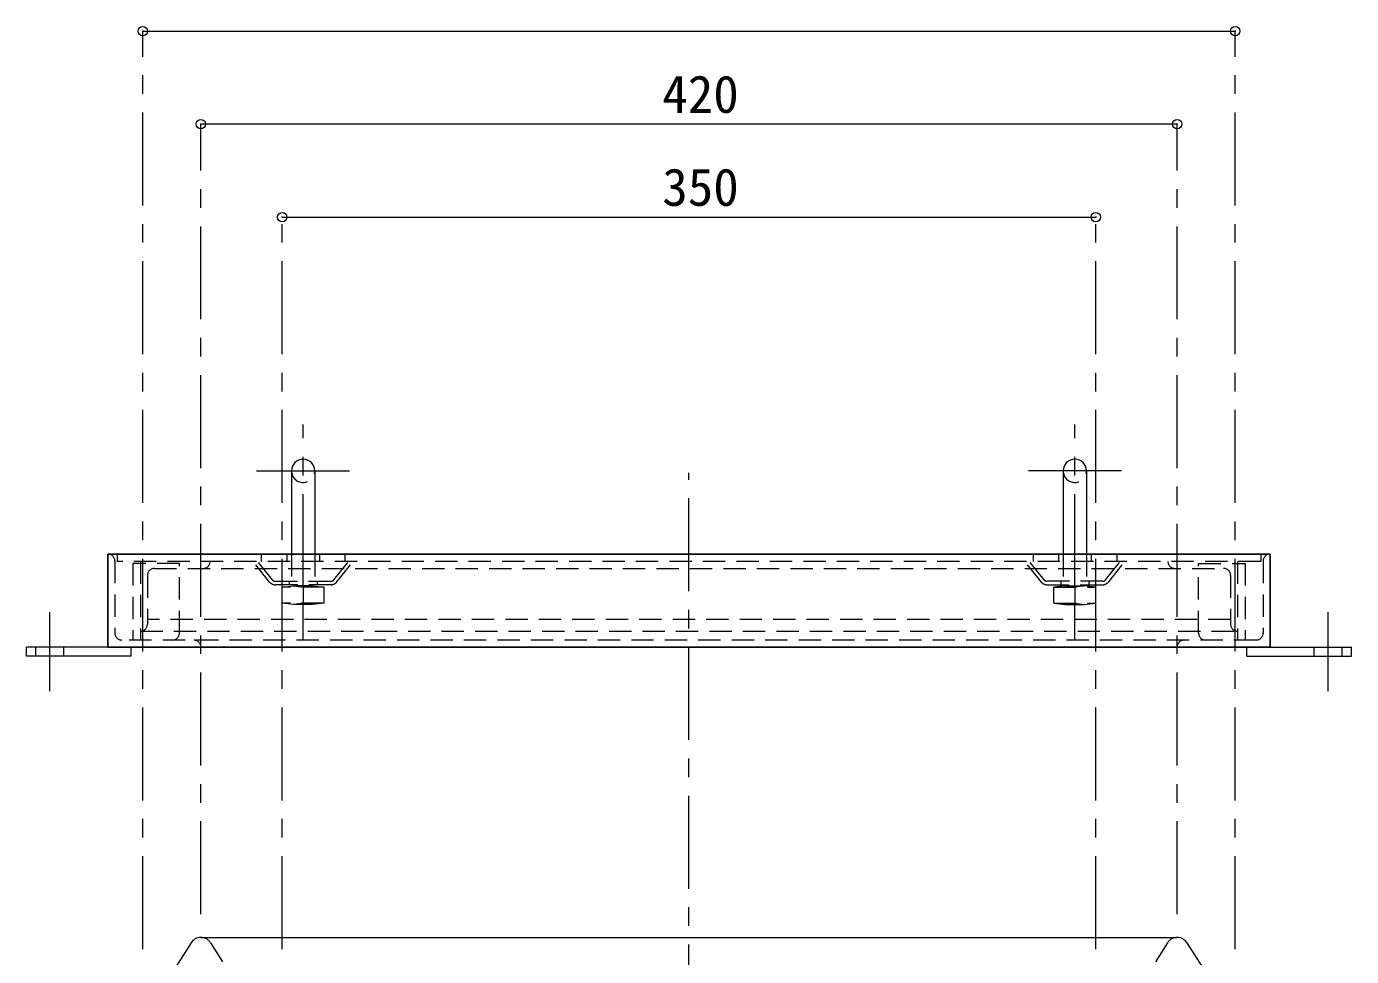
# Model space of a CAD drawing. Units: millimetres at full size, sheet at 1:8. Extents: x -1698 to 1542, y -1117 to 1131.
# Drawn here: x 22 to 592, y -376 to 24 of the extents above; entities that cross this region are included whole.
import ezdxf
from ezdxf.enums import TextEntityAlignment as Align

# ---------------------------------------------------------------- set-up
doc = ezdxf.new("R2010")
doc.units = ezdxf.units.MM
doc.header["$LTSCALE"] = 8
doc.header["$PDMODE"] = 32
doc.header["$PDSIZE"] = 4
doc.linetypes.add('CHAIN1', pattern=[8, 5, -1, 1, -1])
doc.linetypes.add('DASHED1', pattern=[1.8, 1.2, -0.6])
doc.layers.add('0-0_ﾚｲﾔ1', color=4, linetype='Continuous', lineweight=9)
doc.styles.add('ＭＳ ゴシック', font='')
doc.styles.get('ＭＳ ゴシック').set_extended_font_data('MS Gothic')

msp = doc.modelspace()

# ---------------------------------------------------------------- linework, layer by layer
at = {"layer": '0-0_ﾚｲﾔ1'}
for p, q in [((71.589, 22.305), (541.589, 22.305)), ((516.589, -17.695), (96.589, -17.695)), ((131.589, -57.695), (481.589, -57.695)), ((135.589, -166.895), (135.589, -202.695)), ((145.589, -166.895), (145.589, -202.695)), ((467.589, -166.895), (467.589, -202.695)), ((477.589, -166.895), (477.589, -202.695)), ((56.589, -242.695), (21.589, -242.695)), ((21.589, -246.695), (21.589, -242.695)), ((66.589, -246.695), (66.589, -242.695)), ((546.589, -246.695), (546.589, -242.695)), ((556.589, -242.695), (591.589, -242.695)), ((591.589, -246.695), (591.589, -242.695)), ((66.589, -246.695), (21.589, -246.695)), ((546.589, -246.695), (591.589, -246.695))]:
    msp.add_line(p, q, dxfattribs=at)
at = {"layer": '0-0_ﾚｲﾔ1', "linetype": 'CHAIN1'}
for p, q in [((71.589, -372.695), (71.589, 22.305)), ((541.589, -372.695), (541.589, 22.305)), ((96.589, -357.695), (96.589, -17.695)), ((516.589, -357.695), (516.589, -17.695)), ((131.589, -372.695), (131.589, -57.695)), ((481.589, -372.695), (481.589, -57.695)), ((140.589, -216.895), (140.589, -146.895)), ((472.589, -216.895), (472.589, -146.895)), ((120.589, -166.895), (160.589, -166.895)), ((306.589, -922.695), (306.589, -167.695)), ((492.589, -166.895), (452.589, -166.895)), ((31.589, -261.695), (31.589, -227.695)), ((140.589, -239.395), (140.589, -223.895)), ((472.589, -239.395), (472.589, -223.895)), ((581.589, -261.695), (581.589, -227.695))]:
    msp.add_line(p, q, dxfattribs=at)
at = {"layer": '0-0_ﾚｲﾔ1', "color": 5, "lineweight": 25}
for p, q in [((56.589, -242.695), (56.589, -202.695)), ((556.589, -202.695), (56.589, -202.695)), ((556.589, -242.695), (556.589, -202.695)), ((56.589, -242.695), (556.589, -242.695))]:
    msp.add_line(p, q, dxfattribs=at)
at = {"layer": '0-0_ﾚｲﾔ1', "linetype": 'DASHED1'}
for p, q in [((60.589, -202.695), (60.589, -205.895)), ((122.589, -202.695), (122.589, -205.895)), ((133.589, -202.695), (133.589, -205.895)), ((135.589, -202.695), (135.589, -216.495)), ((145.589, -202.695), (145.589, -216.495)), ((147.589, -202.695), (147.589, -205.895)), ((158.589, -202.695), (158.589, -205.895)), ((454.589, -202.695), (454.589, -205.895)), ((465.589, -202.695), (465.589, -205.895)), ((467.589, -202.695), (467.589, -216.495)), ((477.589, -202.695), (477.589, -216.495)), ((479.589, -202.695), (479.589, -205.895)), ((490.589, -202.695), (490.589, -205.895)), ((552.589, -202.695), (552.589, -205.895)), ((552.589, -205.895), (60.589, -205.895)), ((70.589, -205.895), (70.589, -239.695)), ((76.589, -208.895), (536.589, -208.895)), ((87.389, -236.695), (87.389, -206.695)), ((126.189, -214.77), (119.089, -205.895)), ((127.36, -213.832), (121.01, -205.895)), ((153.819, -213.832), (160.169, -205.895)), ((154.99, -214.77), (162.089, -205.895)), ((458.189, -214.77), (451.089, -205.895)), ((459.36, -213.832), (453.01, -205.895)), ((485.819, -213.832), (492.169, -205.895)), ((486.99, -214.77), (494.089, -205.895)), ((525.789, -236.695), (525.789, -206.695)), ((542.589, -205.895), (542.589, -239.695)), ((73.589, -211.895), (73.589, -232.895)), ((128.531, -214.395), (152.648, -214.395)), ((152.648, -215.895), (128.531, -215.895)), ((131.589, -216.895), (136.589, -216.395)), ((134.589, -214.395), (134.589, -215.895)), ((136.589, -216.395), (140.589, -216.895)), ((144.589, -216.395), (136.589, -216.395)), ((140.589, -216.895), (144.589, -216.395)), ((144.589, -216.395), (149.589, -216.895)), ((146.589, -214.395), (146.589, -215.895)), ((484.648, -214.395), (460.531, -214.395)), ((460.531, -215.895), (484.648, -215.895)), ((468.589, -216.395), (463.589, -216.895)), ((466.589, -214.395), (466.589, -215.895)), ((468.589, -216.395), (476.589, -216.395)), ((472.589, -216.895), (468.589, -216.395)), ((476.589, -216.395), (472.589, -216.895)), ((481.589, -216.895), (476.589, -216.395)), ((478.589, -214.395), (478.589, -215.895)), ((539.589, -211.895), (539.589, -232.895)), ((131.589, -223.895), (131.589, -216.895)), ((149.589, -216.895), (131.589, -216.895)), ((140.589, -216.895), (140.589, -223.895)), ((149.589, -223.895), (149.589, -216.895)), ((463.589, -216.895), (481.589, -216.895)), ((463.589, -223.895), (463.589, -216.895)), ((472.589, -216.895), (472.589, -223.895)), ((481.589, -223.895), (481.589, -216.895)), ((136.589, -224.395), (131.589, -223.895)), ((149.589, -223.895), (131.589, -223.895)), ((140.589, -223.895), (136.589, -224.395)), ((144.589, -224.395), (136.589, -224.395)), ((144.589, -224.395), (140.589, -223.895)), ((149.589, -223.895), (144.589, -224.395)), ((463.589, -223.895), (468.589, -224.395)), ((463.589, -223.895), (481.589, -223.895)), ((468.589, -224.395), (472.589, -223.895)), ((468.589, -224.395), (476.589, -224.395)), ((472.589, -223.895), (476.589, -224.395)), ((476.589, -224.395), (481.589, -223.895)), ((539.589, -230.895), (73.589, -230.895)), ((70.589, -235.895), (542.589, -235.895)), ((25.589, -246.695), (25.589, -242.695)), ((37.589, -246.695), (37.589, -242.695)), ((575.589, -246.695), (575.589, -242.695)), ((587.589, -246.695), (587.589, -242.695)), ((100.814, -370.021), (107.365, -380.37)), ((512.365, -370.021), (505.814, -380.37))]:
    msp.add_line(p, q, dxfattribs=at)
at = {"layer": '0-0_ﾚｲﾔ1', "color": 7, "linetype": 'DASHED1', "lineweight": 18}
for p, q in [((59.589, -205.695), (59.589, -236.695)), ((553.589, -205.695), (553.589, -236.695)), ((550.589, -239.695), (62.589, -239.695))]:
    msp.add_line(p, q, dxfattribs=at)
at = {"layer": '0-0_ﾚｲﾔ1', "color": 7, "lineweight": 18}
for p, q in [((92.365, -370.021), (85.814, -380.37)), ((96.589, -367.695), (516.589, -367.695)), ((520.814, -370.021), (527.365, -380.37))]:
    msp.add_line(p, q, dxfattribs=at)
at = {"layer": '0-0_ﾚｲﾔ1', "linetype": 'DASHED1'}
for points in [[(87.389, -206.695), (67.389, -206.695), (67.389, -239.695)], [(525.789, -206.695), (545.789, -206.695), (545.789, -239.695)]]:
    msp.add_lwpolyline(points, dxfattribs=at)
at = {"layer": '0-0_ﾚｲﾔ1'}
for centre in [(140.589, -166.895), (472.589, -166.895)]:
    msp.add_arc(centre, 5, 0, 180, dxfattribs=at)
at = {"layer": '0-0_ﾚｲﾔ1', "linetype": 'DASHED1'}
for centre, radius, start, end in [((140.589, -166.895), 5, 180, 0), ((472.589, -166.895), 5, 180, 0), ((76.589, -211.895), 3, 90, 180), ((97.589, -205.895), 3, 270, 0), ((515.589, -205.895), 3, 180, 270), ((536.589, -211.895), 3, 0, 90), ((128.531, -212.895), 3, 218.65981, 270), ((128.531, -212.895), 1.5, 218.65981, 270), ((152.648, -212.895), 1.5, 270, 321.34019), ((152.648, -212.895), 3, 270, 321.34019), ((460.531, -212.895), 3, 218.65981, 270), ((460.531, -212.895), 1.5, 218.65981, 270), ((484.648, -212.895), 1.5, 270, 321.34019), ((484.648, -212.895), 3, 270, 321.34019), ((70.589, -232.895), 3, 270, 0), ((542.589, -232.895), 3, 180, 270), ((84.389, -236.695), 3, 270, 0), ((528.789, -236.695), 3, 180, 270), ((96.589, -372.695), 5, 32.33353, 90), ((516.589, -372.695), 5, 90, 147.66647)]:
    msp.add_arc(centre, radius, start, end, dxfattribs=at)
at = {"layer": '0-0_ﾚｲﾔ1', "color": 7, "linetype": 'DASHED1', "lineweight": 18}
for centre, start, end in [((56.589, -205.695), 0, 90), ((556.589, -205.695), 90, 180), ((62.589, -236.695), 180, 270), ((550.589, -236.695), 270, 0), ((93.589, -242.695), 0, 90), ((519.589, -242.695), 90, 180)]:
    msp.add_arc(centre, 3, start, end, dxfattribs=at)
at = {"layer": '0-0_ﾚｲﾔ1', "color": 7, "lineweight": 18}
for centre, start, end in [((96.589, -372.695), 90, 147.66647), ((516.589, -372.695), 32.33353, 90)]:
    msp.add_arc(centre, 5, start, end, dxfattribs=at)
at = {"layer": '0-0_ﾚｲﾔ1', "color": 1}
for p in [(71.589, 22.305), (541.589, 22.305), (96.589, -17.695), (516.589, -17.695), (131.589, -57.695), (481.589, -57.695)]:
    msp.add_point(p, dxfattribs=at)

# ---------------------------------------------------------------- texts
at = {"layer": '0-0_ﾚｲﾔ1', "color": 7, "style": 'ＭＳ ゴシック'}
for s, p in [('420', (295.089, -17.695)), ('350', (295.089, -57.695))]:
    msp.add_text(s, height=16.13, dxfattribs=at).set_placement(p, align=Align.BOTTOM_LEFT)

doc.saveas('drawing.dxf')
